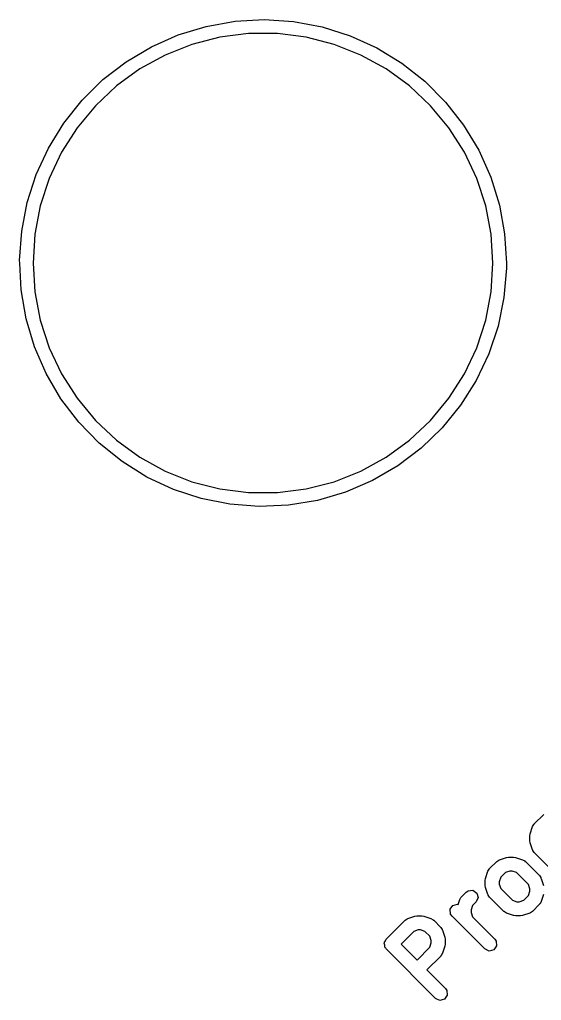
# Model space of a CAD drawing. Extents: x 83.4 to 116.6, y -116.7 to -83.2.
# Drawn here: x 83.39 to 88.99, y -93.92 to -83.39 of the extents above; entities that cross this region are included whole.
import ezdxf

# ---------------------------------------------------------------- set-up
doc = ezdxf.new("R2010")
doc.units = 0
doc.layers.add('BLACK', color=7, linetype='CONTINUOUS')

msp = doc.modelspace()

# ---------------------------------------------------------------- linework, layer by layer
at = {"layer": 'BLACK', "linetype": 'CONTINUOUS'}
for p, q in [((85.3895, -83.4573), (85.6994, -83.4023)), ((85.6994, -83.4023), (86.0137, -83.385)), ((86.0137, -83.385), (86.3277, -83.4056)), ((86.3277, -83.4056), (86.6371, -83.4638)), ((85.0885, -83.549), (85.3895, -83.4573)), ((86.6371, -83.4638), (86.9371, -83.5587)), ((84.8006, -83.6763), (85.0885, -83.549)), ((85.5372, -83.5739), (85.2368, -83.651)), ((85.8449, -83.535), (85.5372, -83.5739)), ((86.1551, -83.535), (85.8449, -83.535)), ((86.4628, -83.5739), (86.1551, -83.535)), ((86.7632, -83.651), (86.4628, -83.5739)), ((86.9371, -83.5587), (87.2236, -83.689)), ((84.5302, -83.8372), (84.8006, -83.6763)), ((85.2368, -83.651), (84.9484, -83.7652)), ((87.0516, -83.7652), (86.7632, -83.651)), ((87.2236, -83.689), (87.4924, -83.8527)), ((84.281, -84.0294), (84.5302, -83.8372)), ((84.9484, -83.7652), (84.6766, -83.9146)), ((87.3234, -83.9146), (87.0516, -83.7652)), ((84.6766, -83.9146), (84.4256, -84.0969)), ((87.5744, -84.0969), (87.3234, -83.9146)), ((87.4924, -83.8527), (87.7396, -84.0475)), ((84.0567, -84.2502), (84.281, -84.0294)), ((87.7396, -84.0475), (87.9615, -84.2707)), ((84.4256, -84.0969), (84.1995, -84.3093)), ((87.8005, -84.3093), (87.5744, -84.0969)), ((83.8605, -84.4964), (84.0567, -84.2502)), ((87.9615, -84.2707), (88.1551, -84.5188)), ((84.1995, -84.3093), (84.0018, -84.5482)), ((87.9982, -84.5482), (87.8005, -84.3093)), ((83.6954, -84.7643), (83.8605, -84.4964)), ((84.0018, -84.5482), (83.8356, -84.8101)), ((88.1644, -84.8101), (87.9982, -84.5482)), ((88.1551, -84.5188), (88.3174, -84.7885)), ((83.5636, -85.0501), (83.6954, -84.7643)), ((88.3174, -84.7885), (88.4462, -85.0757)), ((83.8356, -84.8101), (83.7036, -85.0908)), ((88.2964, -85.0908), (88.1644, -84.8101)), ((83.4672, -85.3497), (83.5636, -85.0501)), ((83.7036, -85.0908), (83.6077, -85.3858)), ((88.3923, -85.3858), (88.2964, -85.0908)), ((88.4462, -85.0757), (88.5395, -85.3762)), ((83.4074, -85.6587), (83.4672, -85.3497)), ((83.6077, -85.3858), (83.5496, -85.6904)), ((88.4504, -85.6904), (88.3923, -85.3858)), ((88.5395, -85.3762), (88.5961, -85.6858)), ((83.3851, -85.9726), (83.4074, -85.6587)), ((83.5496, -85.6904), (83.5301, -86)), ((88.4699, -86), (88.4504, -85.6904)), ((88.5961, -85.6858), (88.615, -86)), ((83.3865, -86), (83.3851, -85.9726)), ((83.4008, -86.287), (83.3865, -86)), ((83.5301, -86), (83.5496, -86.3096)), ((88.4504, -86.3096), (88.4699, -86)), ((88.6144, -86.0548), (88.5889, -86.3685)), ((88.615, -86), (88.6144, -86.0548)), ((83.4541, -86.5971), (83.4008, -86.287)), ((83.5496, -86.3096), (83.6077, -86.6142)), ((88.3923, -86.6142), (88.4504, -86.3096)), ((88.5889, -86.3685), (88.5259, -86.6768)), ((83.5443, -86.8987), (83.4541, -86.5971)), ((83.6077, -86.6142), (83.7036, -86.9092)), ((88.2964, -86.9092), (88.3923, -86.6142)), ((88.5259, -86.6768), (88.4263, -86.9754)), ((83.67, -87.1872), (83.5443, -86.8987)), ((83.7036, -86.9092), (83.8356, -87.1899)), ((88.1644, -87.1899), (88.2964, -86.9092)), ((88.4263, -86.9754), (88.2915, -87.2598)), ((83.8295, -87.4585), (83.67, -87.1872)), ((83.8356, -87.1899), (84.0018, -87.4518)), ((87.9982, -87.4518), (88.1644, -87.1899)), ((88.2915, -87.2598), (88.1236, -87.526)), ((84.0205, -87.7087), (83.8295, -87.4585)), ((84.0018, -87.4518), (84.1995, -87.6907)), ((87.8005, -87.6907), (87.9982, -87.4518)), ((88.1236, -87.526), (87.9249, -87.77)), ((84.2401, -87.9341), (84.0205, -87.7087)), ((84.1995, -87.6907), (84.4256, -87.9031)), ((87.5744, -87.9031), (87.8005, -87.6907)), ((87.9249, -87.77), (87.6983, -87.9885)), ((84.4852, -88.1316), (84.2401, -87.9341)), ((84.4256, -87.9031), (84.6766, -88.0854)), ((87.3234, -88.0854), (87.5744, -87.9031)), ((87.6983, -87.9885), (87.4471, -88.1781)), ((84.7522, -88.2981), (84.4852, -88.1316)), ((84.6766, -88.0854), (84.9484, -88.2348)), ((87.0516, -88.2348), (87.3234, -88.0854)), ((84.9484, -88.2348), (85.2368, -88.349)), ((86.7632, -88.349), (87.0516, -88.2348)), ((87.4471, -88.1781), (87.175, -88.3362)), ((85.0374, -88.4314), (84.7522, -88.2981)), ((85.2368, -88.349), (85.5372, -88.4261)), ((86.4628, -88.4261), (86.7632, -88.349)), ((87.175, -88.3362), (86.8858, -88.4604)), ((85.3364, -88.5294), (85.0374, -88.4314)), ((85.5372, -88.4261), (85.8449, -88.465)), ((85.8449, -88.465), (86.1551, -88.465)), ((86.1551, -88.465), (86.4628, -88.4261)), ((86.8858, -88.4604), (86.5838, -88.549)), ((85.6451, -88.5908), (85.3364, -88.5294)), ((86.5838, -88.549), (86.2733, -88.6007)), ((85.9589, -88.6147), (85.6451, -88.5908)), ((86.2733, -88.6007), (85.9589, -88.6147)), ((88.9149, -92.0234), (89.0159, -91.9224)), ((88.8715, -92.1285), (88.8967, -92.0527)), ((88.8967, -92.0527), (88.9091, -92.0298)), ((88.9091, -92.0298), (88.913, -92.0275)), ((88.913, -92.0275), (88.9149, -92.0234)), ((88.8676, -92.1522), (88.8715, -92.1301)), ((88.8676, -92.2027), (88.8676, -92.1522)), ((88.8715, -92.1301), (88.8715, -92.1285)), ((88.8682, -92.2043), (88.8676, -92.2027)), ((88.8715, -92.2264), (88.8682, -92.2043)), ((88.8967, -92.3022), (88.8715, -92.2264)), ((88.6159, -92.3841), (88.6381, -92.3808)), ((88.6381, -92.3808), (88.6396, -92.3803)), ((88.6396, -92.3803), (88.6901, -92.3803)), ((88.6901, -92.3803), (88.7122, -92.3842)), ((88.8995, -92.3057), (88.8967, -92.3022)), ((88.8999, -92.3102), (88.8995, -92.3057)), ((88.9149, -92.3315), (88.8999, -92.3102)), ((89.0664, -92.483), (88.9149, -92.3315)), ((88.435, -92.5033), (88.5108, -92.4275)), ((88.5108, -92.4275), (88.5321, -92.4126)), ((88.5321, -92.4126), (88.5366, -92.4122)), ((88.5366, -92.4122), (88.5401, -92.4094)), ((88.5401, -92.4094), (88.6159, -92.3841)), ((88.7122, -92.3842), (88.7138, -92.3841)), ((88.7138, -92.3841), (88.7896, -92.4094)), ((88.7896, -92.4094), (88.8125, -92.4218)), ((88.8125, -92.4218), (88.8148, -92.4256)), ((88.8148, -92.4256), (88.8189, -92.4275)), ((88.8189, -92.4275), (88.9704, -92.579)), ((88.3917, -92.6083), (88.4169, -92.5326)), ((88.4169, -92.5326), (88.4293, -92.5097)), ((88.4293, -92.5097), (88.4331, -92.5073)), ((88.4331, -92.5073), (88.435, -92.5033)), ((88.6043, -92.5461), (88.5536, -92.5968)), ((88.6518, -92.5303), (88.6043, -92.5461)), ((88.6779, -92.5303), (88.6518, -92.5303)), ((88.7253, -92.5461), (88.6779, -92.5303)), ((88.8518, -92.6726), (88.7253, -92.5461)), ((88.9704, -92.579), (88.9854, -92.6004)), ((88.3878, -92.632), (88.3917, -92.61)), ((88.3878, -92.6826), (88.3878, -92.632)), ((88.3884, -92.6841), (88.3878, -92.6826)), ((88.3917, -92.7063), (88.3884, -92.6841)), ((88.3917, -92.61), (88.3917, -92.6083)), ((88.5536, -92.5968), (88.5378, -92.6442)), ((88.5378, -92.6442), (88.5378, -92.6704)), ((88.5378, -92.6704), (88.5536, -92.7178)), ((88.8676, -92.72), (88.8518, -92.6726)), ((88.9854, -92.6004), (88.9857, -92.6048)), ((88.9857, -92.6048), (88.9885, -92.6083)), ((88.9885, -92.6083), (89.0138, -92.6841)), ((88.132, -92.8063), (88.1825, -92.7558)), ((88.1825, -92.7558), (88.2038, -92.7408)), ((88.2038, -92.7408), (88.2549, -92.7364)), ((88.2549, -92.7364), (88.297, -92.7658)), ((88.297, -92.7658), (88.3102, -92.8154)), ((88.4169, -92.782), (88.3917, -92.7063)), ((88.4197, -92.7855), (88.4169, -92.782)), ((88.4201, -92.79), (88.4197, -92.7855)), ((88.435, -92.8113), (88.4201, -92.79)), ((88.5536, -92.7178), (88.6801, -92.8443)), ((88.8011, -92.8443), (88.8518, -92.7936)), ((88.8518, -92.7936), (88.8676, -92.7461)), ((88.8676, -92.7461), (88.8676, -92.72)), ((89.0138, -92.782), (88.9885, -92.8578)), ((88.0116, -92.9409), (88.041, -92.8989)), ((88.041, -92.8989), (88.0905, -92.8856)), ((88.0905, -92.8856), (88.0963, -92.8883)), ((88.0963, -92.8883), (88.1139, -92.8356)), ((88.1139, -92.8356), (88.1263, -92.8127)), ((88.1263, -92.8127), (88.1301, -92.8104)), ((88.1301, -92.8104), (88.132, -92.8063)), ((88.2506, -92.8998), (88.2348, -92.9473)), ((88.2886, -92.8619), (88.2506, -92.8998)), ((88.3102, -92.8154), (88.2886, -92.8619)), ((88.5866, -92.9629), (88.435, -92.8113)), ((88.6801, -92.8443), (88.7275, -92.8601)), ((88.7275, -92.8601), (88.7537, -92.8601)), ((88.7537, -92.8601), (88.8011, -92.8443)), ((88.9704, -92.8871), (88.8947, -92.9629)), ((88.9723, -92.883), (88.9704, -92.8871)), ((88.9761, -92.8807), (88.9723, -92.883)), ((88.9885, -92.8578), (88.9761, -92.8807)), ((87.631, -93.0155), (87.6532, -93.0122)), ((87.6532, -93.0122), (87.6547, -93.0116)), ((87.6547, -93.0116), (87.7052, -93.0116)), ((87.7052, -93.0116), (87.7273, -93.0155)), ((88.016, -92.992), (88.0116, -92.9409)), ((88.031, -93.0134), (88.016, -92.992)), ((88.3845, -93.3669), (88.031, -93.0134)), ((88.2348, -92.9473), (88.2348, -92.9734)), ((88.2348, -92.9734), (88.2506, -93.0208)), ((88.5906, -92.9648), (88.5866, -92.9629)), ((88.593, -92.9686), (88.5906, -92.9648)), ((88.6159, -92.981), (88.593, -92.9686)), ((88.6916, -93.0062), (88.6159, -92.981)), ((88.6933, -93.0062), (88.6916, -93.0062)), ((88.7154, -93.0101), (88.6933, -93.0062)), ((88.7659, -93.0101), (88.7154, -93.0101)), ((88.7674, -93.0095), (88.7659, -93.0101)), ((88.7896, -93.0062), (88.7674, -93.0095)), ((88.8653, -92.981), (88.7896, -93.0062)), ((88.8688, -92.9782), (88.8653, -92.981)), ((88.8733, -92.9778), (88.8688, -92.9782)), ((88.8947, -92.9629), (88.8733, -92.9778)), ((87.3239, -93.2609), (87.5259, -93.0588)), ((87.5259, -93.0588), (87.5472, -93.0439)), ((87.5472, -93.0439), (87.5517, -93.0435)), ((87.5517, -93.0435), (87.5552, -93.0407)), ((87.5552, -93.0407), (87.631, -93.0155)), ((87.7273, -93.0155), (87.7289, -93.0155)), ((87.7289, -93.0155), (87.8047, -93.0407)), ((87.8047, -93.0407), (87.8276, -93.0531)), ((87.8276, -93.0531), (87.8299, -93.0569)), ((87.8299, -93.0569), (87.834, -93.0588)), ((87.834, -93.0588), (87.9098, -93.1346)), ((88.2506, -93.0208), (88.4906, -93.2609)), ((87.6194, -93.1774), (87.483, -93.3139)), ((87.6669, -93.1616), (87.6194, -93.1774)), ((87.693, -93.1616), (87.6669, -93.1616)), ((87.7404, -93.1774), (87.693, -93.1616)), ((87.7912, -93.2281), (87.7404, -93.1774)), ((87.9098, -93.1346), (87.9247, -93.1559)), ((87.9247, -93.1559), (87.9251, -93.1604)), ((87.9251, -93.1604), (87.9279, -93.1639)), ((87.9279, -93.1639), (87.9531, -93.2397)), ((87.3022, -93.3074), (87.305, -93.3012)), ((87.3072, -93.3262), (87.3022, -93.3074)), ((87.3045, -93.2945), (87.3156, -93.2785)), ((87.305, -93.3012), (87.3045, -93.2945)), ((87.3089, -93.3456), (87.3072, -93.3262)), ((87.3156, -93.2785), (87.3239, -93.2609)), ((87.483, -93.3139), (87.6547, -93.4856)), ((87.807, -93.2756), (87.7912, -93.2281)), ((87.7912, -93.3491), (87.807, -93.3017)), ((87.807, -93.3017), (87.807, -93.2756)), ((87.9531, -93.2397), (87.9564, -93.2619)), ((87.957, -93.3139), (87.9531, -93.336)), ((87.9564, -93.2619), (87.957, -93.2634)), ((87.957, -93.2634), (87.957, -93.3139)), ((88.4906, -93.2609), (88.5055, -93.2822)), ((88.5055, -93.2822), (88.51, -93.3333)), ((87.3146, -93.3537), (87.3089, -93.3456)), ((87.3155, -93.3569), (87.3146, -93.3537)), ((87.3182, -93.3588), (87.3155, -93.3569)), ((87.3239, -93.3669), (87.3182, -93.3588)), ((87.8542, -93.8973), (87.3239, -93.3669)), ((87.6547, -93.4856), (87.7912, -93.3491)), ((87.9279, -93.4134), (87.9155, -93.4363)), ((87.9531, -93.3376), (87.9279, -93.4134)), ((87.9531, -93.336), (87.9531, -93.3376)), ((88.431, -93.3886), (88.3845, -93.3669)), ((88.4806, -93.3753), (88.431, -93.3886)), ((88.51, -93.3333), (88.4806, -93.3753)), ((87.9098, -93.4427), (87.7608, -93.5917)), ((87.9116, -93.4386), (87.9098, -93.4427)), ((87.9155, -93.4363), (87.9116, -93.4386)), ((87.7608, -93.5917), (87.9603, -93.7912)), ((87.9603, -93.7912), (87.9752, -93.8125)), ((87.9752, -93.8125), (87.9797, -93.8636)), ((87.9007, -93.9189), (87.8542, -93.8973)), ((87.9502, -93.9057), (87.9007, -93.9189)), ((87.9797, -93.8636), (87.9502, -93.9057))]:
    msp.add_line(p, q, dxfattribs=at)

doc.saveas('drawing.dxf')
